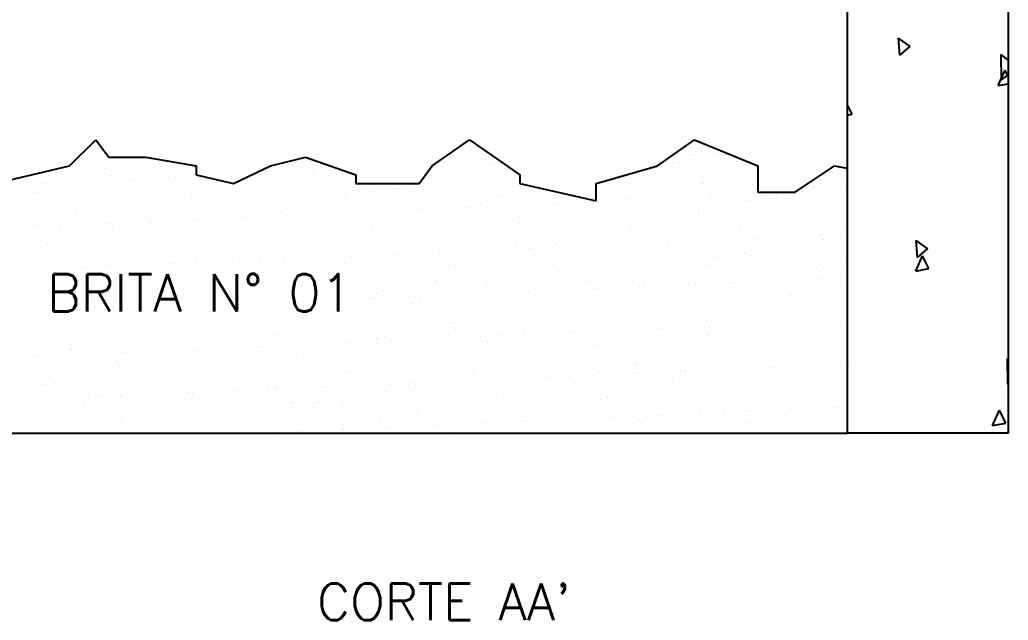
# Model space of a CAD drawing. Header units: millimetres. Extents: x 412 to 646, y 331 to 411.
# Drawn here: x 570.863 to 572.397, y 386.252 to 387.184 of the extents above; entities that cross this region are included whole.
import ezdxf
from ezdxf.enums import TextEntityAlignment as Align

# ---------------------------------------------------------------- set-up
doc = ezdxf.new("R2010")
doc.units = ezdxf.units.MM
doc.layers.add('DETALHES', color=6, linetype='Continuous')
doc.layers.add('nivel', color=4, linetype='Continuous')
doc.styles.add('ROMANS', font='romans.shx', dxfattribs={"height": 0.2})

# ---------------------------------------------------------------- blocks, each defined once
blk = doc.blocks.new('*X19')
at = {"color": 0}
for p, q in [((111.734, 20.343), (111.734, 20.343)), ((111.748, 20.308), (111.748, 20.308)), ((111.802, 20.254), (111.802, 20.254)), ((115.15, 20.401), (115.15, 20.401)), ((106.079, 20.176), (106.079, 20.176)), ((106.177, 20.152), (106.177, 20.152)), ((108.893, 20.105), (108.893, 20.105)), ((111.309, 20.21), (111.309, 20.21)), ((111.327, 20.251), (111.327, 20.251)), ((111.722, 20.15), (111.722, 20.15)), ((114.75, 20.114), (114.75, 20.114)), ((114.864, 20.109), (114.864, 20.109)), ((114.945, 20.134), (114.945, 20.134)), ((115.025, 20.238), (115.025, 20.238)), ((115.028, 20.227), (115.028, 20.227)), ((115.189, 20.211), (115.189, 20.211)), ((115.269, 20.182), (115.269, 20.182)), ((115.365, 20.242), (115.365, 20.242)), ((115.427, 20.245), (115.427, 20.245)), ((115.749, 20.128), (115.749, 20.128)), ((105.369, 20.013), (105.369, 20.013)), ((105.77, 20.06), (105.77, 20.06)), ((105.954, 20.013), (105.954, 20.013)), ((106.611, 20.028), (106.611, 20.028)), ((106.733, 20.055), (106.733, 20.055)), ((108.453, 20.007), (108.453, 20.007)), ((108.778, 19.955), (108.778, 19.955)), ((109.116, 19.969), (109.116, 19.969)), ((109.178, 19.997), (109.178, 19.997)), ((109.178, 19.972), (109.178, 19.972)), ((109.473, 19.985), (109.473, 19.985)), ((111.199, 20.06), (111.199, 20.06)), ((111.261, 20.063), (111.261, 20.063)), ((111.556, 20.076), (111.556, 20.076)), ((111.893, 20.091), (111.893, 20.091)), ((111.955, 20.093), (111.955, 20.093)), ((112.086, 20.013), (112.086, 20.013)), ((114.457, 20.017), (114.457, 20.017)), ((114.627, 20.087), (114.627, 20.087)), ((115.624, 19.965), (115.624, 19.965)), ((117.236, 19.957), (117.236, 19.957)), ((104.964, 19.94), (104.964, 19.94)), ((105.067, 19.911), (105.067, 19.911)), ((105.307, 19.803), (105.307, 19.803)), ((105.598, 19.804), (105.598, 19.804)), ((105.644, 19.818), (105.644, 19.818)), ((105.706, 19.82), (105.706, 19.82)), ((105.874, 19.909), (105.874, 19.909)), ((106.001, 19.833), (106.001, 19.833)), ((106.037, 19.901), (106.037, 19.901)), ((106.338, 19.848), (106.338, 19.848)), ((106.401, 19.851), (106.401, 19.851)), ((106.529, 19.823), (106.529, 19.823)), ((106.678, 19.903), (106.678, 19.903)), ((106.695, 19.864), (106.695, 19.864)), ((106.934, 19.896), (106.934, 19.896)), ((107.033, 19.878), (107.033, 19.878)), ((107.095, 19.881), (107.095, 19.881)), ((107.335, 19.943), (107.335, 19.943)), ((107.39, 19.894), (107.39, 19.894)), ((108.29, 19.895), (108.29, 19.895)), ((108.421, 19.939), (108.421, 19.939)), ((108.484, 19.942), (108.484, 19.942)), ((108.9, 19.826), (108.9, 19.826)), ((109.098, 19.893), (109.098, 19.893)), ((109.307, 19.918), (109.307, 19.918)), ((109.478, 19.805), (109.478, 19.805)), ((110.873, 19.801), (110.873, 19.801)), ((111.277, 19.874), (111.277, 19.874)), ((111.513, 19.879), (111.513, 19.879)), ((111.679, 19.921), (111.679, 19.921)), ((111.772, 19.884), (111.772, 19.884)), ((111.894, 19.911), (111.894, 19.911)), ((112.321, 19.877), (112.321, 19.877)), ((113.933, 19.869), (113.933, 19.869)), ((114.737, 19.862), (114.737, 19.862)), ((115.335, 19.814), (115.335, 19.814)), ((115.544, 19.861), (115.544, 19.861)), ((115.621, 19.853), (115.621, 19.853)), ((115.774, 19.911), (115.774, 19.911)), ((116.022, 19.9), (116.022, 19.9)), ((117.156, 19.853), (117.156, 19.853)), ((104.862, 19.644), (104.862, 19.644)), ((104.903, 19.65), (104.903, 19.65)), ((104.942, 19.748), (104.942, 19.748)), ((104.95, 19.787), (104.95, 19.787)), ((105.012, 19.79), (105.012, 19.79)), ((105.476, 19.777), (105.476, 19.777)), ((105.72, 19.683), (105.72, 19.683)), ((106.122, 19.731), (106.122, 19.731)), ((106.554, 19.74), (106.554, 19.74)), ((107.196, 19.728), (107.196, 19.728)), ((107.319, 19.756), (107.319, 19.756)), ((108.094, 19.705), (108.094, 19.705)), ((108.165, 19.732), (108.165, 19.732)), ((108.499, 19.779), (108.499, 19.779)), ((108.917, 19.68), (108.917, 19.68)), ((109.039, 19.707), (109.039, 19.707)), ((109.777, 19.724), (109.777, 19.724)), ((110.064, 19.662), (110.064, 19.662)), ((110.465, 19.709), (110.465, 19.709)), ((110.759, 19.659), (110.759, 19.659)), ((111.199, 19.756), (111.199, 19.756)), ((111.389, 19.716), (111.389, 19.716)), ((112.438, 19.684), (112.438, 19.684)), ((114.408, 19.64), (114.408, 19.64)), ((114.612, 19.7), (114.612, 19.7)), ((114.639, 19.66), (114.639, 19.66)), ((114.809, 19.687), (114.809, 19.687)), ((115.213, 19.787), (115.213, 19.787)), ((115.216, 19.779), (115.216, 19.779)), ((116.781, 19.662), (116.781, 19.662)), ((116.933, 19.739), (116.933, 19.739)), ((117.055, 19.766), (117.055, 19.766)), ((117.071, 19.647), (117.071, 19.647)), ((117.134, 19.649), (117.134, 19.649)), ((117.186, 19.735), (117.186, 19.735)), ((117.429, 19.662), (117.429, 19.662)), ((104.908, 19.518), (104.908, 19.518)), ((105.316, 19.61), (105.316, 19.61)), ((105.666, 19.637), (105.666, 19.637)), ((106.184, 19.504), (106.184, 19.504)), ((106.474, 19.636), (106.474, 19.636)), ((106.623, 19.601), (106.623, 19.601)), ((106.881, 19.493), (106.881, 19.493)), ((107.278, 19.629), (107.278, 19.629)), ((107.286, 19.566), (107.286, 19.566)), ((107.687, 19.614), (107.687, 19.614)), ((108.085, 19.628), (108.085, 19.628)), ((108.343, 19.553), (108.343, 19.553)), ((108.889, 19.621), (108.889, 19.621)), ((109.252, 19.497), (109.252, 19.497)), ((109.659, 19.588), (109.659, 19.588)), ((109.697, 19.62), (109.697, 19.62)), ((110.064, 19.505), (110.064, 19.505)), ((110.501, 19.613), (110.501, 19.613)), ((110.637, 19.632), (110.637, 19.632)), ((111.309, 19.612), (111.309, 19.612)), ((111.629, 19.545), (111.629, 19.545)), ((112.03, 19.592), (112.03, 19.592)), ((112.113, 19.605), (112.113, 19.605)), ((112.358, 19.584), (112.358, 19.584)), ((112.48, 19.611), (112.48, 19.611)), ((112.92, 19.604), (112.92, 19.604)), ((113.6, 19.495), (113.6, 19.495)), ((113.662, 19.498), (113.662, 19.498)), ((113.724, 19.597), (113.724, 19.597)), ((113.957, 19.511), (113.957, 19.511)), ((114.003, 19.567), (114.003, 19.567)), ((114.078, 19.535), (114.078, 19.535)), ((114.2, 19.562), (114.2, 19.562)), ((114.294, 19.525), (114.294, 19.525)), ((114.357, 19.528), (114.357, 19.528)), ((114.532, 19.596), (114.532, 19.596)), ((114.651, 19.541), (114.651, 19.541)), ((114.988, 19.556), (114.988, 19.556)), ((115.051, 19.558), (115.051, 19.558)), ((115.336, 19.589), (115.336, 19.589)), ((115.346, 19.571), (115.346, 19.571)), ((115.683, 19.586), (115.683, 19.586)), ((115.745, 19.589), (115.745, 19.589)), ((115.798, 19.487), (115.798, 19.487)), ((115.92, 19.514), (115.92, 19.514)), ((115.973, 19.523), (115.973, 19.523)), ((116.04, 19.602), (116.04, 19.602)), ((116.144, 19.588), (116.144, 19.588)), ((116.36, 19.612), (116.36, 19.612)), ((116.374, 19.57), (116.374, 19.57)), ((116.377, 19.616), (116.377, 19.616)), ((116.44, 19.619), (116.44, 19.619)), ((116.734, 19.632), (116.734, 19.632)), ((116.948, 19.581), (116.948, 19.581)), ((104.654, 19.372), (104.654, 19.372)), ((105.461, 19.371), (105.461, 19.371)), ((105.488, 19.35), (105.488, 19.35)), ((105.541, 19.475), (105.541, 19.475)), ((106.062, 19.477), (106.062, 19.477)), ((106.072, 19.354), (106.072, 19.354)), ((106.265, 19.364), (106.265, 19.364)), ((106.474, 19.401), (106.474, 19.401)), ((107.073, 19.363), (107.073, 19.363)), ((107.153, 19.467), (107.153, 19.467)), ((107.782, 19.429), (107.782, 19.429)), ((107.877, 19.356), (107.877, 19.356)), ((107.904, 19.456), (107.904, 19.456)), ((108.446, 19.376), (108.446, 19.376)), ((108.685, 19.355), (108.685, 19.355)), ((108.765, 19.459), (108.765, 19.459)), ((108.851, 19.449), (108.851, 19.449)), ((109.489, 19.348), (109.489, 19.348)), ((109.502, 19.38), (109.502, 19.38)), ((109.624, 19.407), (109.624, 19.407)), ((110.128, 19.343), (110.128, 19.343)), ((110.19, 19.346), (110.19, 19.346)), ((110.296, 19.347), (110.296, 19.347)), ((110.376, 19.451), (110.376, 19.451)), ((110.416, 19.332), (110.416, 19.332)), ((110.485, 19.359), (110.485, 19.359)), ((110.817, 19.38), (110.817, 19.38)), ((110.822, 19.374), (110.822, 19.374)), ((110.885, 19.376), (110.885, 19.376)), ((111.1, 19.34), (111.1, 19.34)), ((111.18, 19.389), (111.18, 19.389)), ((111.223, 19.332), (111.223, 19.332)), ((111.224, 19.471), (111.224, 19.471)), ((111.345, 19.359), (111.345, 19.359)), ((111.517, 19.404), (111.517, 19.404)), ((111.579, 19.407), (111.579, 19.407)), ((111.784, 19.456), (111.784, 19.456)), ((111.874, 19.42), (111.874, 19.42)), ((111.908, 19.339), (111.908, 19.339)), ((111.988, 19.443), (111.988, 19.443)), ((112.211, 19.434), (112.211, 19.434)), ((112.274, 19.437), (112.274, 19.437)), ((112.568, 19.45), (112.568, 19.45)), ((112.712, 19.332), (112.712, 19.332)), ((112.789, 19.354), (112.789, 19.354)), ((112.905, 19.465), (112.905, 19.465)), ((112.968, 19.467), (112.968, 19.467)), ((113.194, 19.428), (113.194, 19.428)), ((113.263, 19.48), (113.263, 19.48)), ((113.504, 19.408), (113.504, 19.408)), ((113.596, 19.475), (113.596, 19.475)), ((113.599, 19.435), (113.599, 19.435)), ((115.161, 19.358), (115.161, 19.358)), ((115.211, 19.427), (115.211, 19.427)), ((115.225, 19.36), (115.225, 19.36)), ((115.568, 19.45), (115.568, 19.45)), ((116.823, 19.419), (116.823, 19.419)), ((117.133, 19.333), (117.133, 19.333)), ((104.927, 19.225), (104.927, 19.225)), ((105.049, 19.252), (105.049, 19.252)), ((105.26, 19.189), (105.26, 19.189)), ((105.667, 19.281), (105.667, 19.281)), ((106.14, 19.201), (106.14, 19.201)), ((106.656, 19.192), (106.656, 19.192)), ((106.719, 19.195), (106.719, 19.195)), ((106.769, 19.204), (106.769, 19.204)), ((107.014, 19.207), (107.014, 19.207)), ((107.208, 19.301), (107.208, 19.301)), ((107.351, 19.222), (107.351, 19.222)), ((107.413, 19.225), (107.413, 19.225)), ((107.637, 19.237), (107.637, 19.237)), ((107.708, 19.238), (107.708, 19.238)), ((107.752, 19.193), (107.752, 19.193)), ((108.039, 19.284), (108.039, 19.284)), ((108.045, 19.252), (108.045, 19.252)), ((108.107, 19.255), (108.107, 19.255)), ((108.402, 19.268), (108.402, 19.268)), ((108.739, 19.283), (108.739, 19.283)), ((108.802, 19.285), (108.802, 19.285)), ((108.929, 19.253), (108.929, 19.253)), ((109.097, 19.298), (109.097, 19.298)), ((109.364, 19.185), (109.364, 19.185)), ((109.434, 19.313), (109.434, 19.313)), ((109.496, 19.316), (109.496, 19.316)), ((109.791, 19.329), (109.791, 19.329)), ((110.011, 19.259), (110.011, 19.259)), ((110.649, 19.205), (110.649, 19.205)), ((111.981, 19.215), (111.981, 19.215)), ((112.382, 19.262), (112.382, 19.262)), ((112.943, 19.284), (112.943, 19.284)), ((113.065, 19.311), (113.065, 19.311)), ((113.52, 19.33), (113.52, 19.33)), ((114.324, 19.324), (114.324, 19.324)), ((114.355, 19.237), (114.355, 19.237)), ((114.663, 19.235), (114.663, 19.235)), ((114.759, 19.311), (114.759, 19.311)), ((114.785, 19.262), (114.785, 19.262)), ((115.131, 19.322), (115.131, 19.322)), ((115.935, 19.316), (115.935, 19.316)), ((116.324, 19.194), (116.324, 19.194)), ((116.384, 19.187), (116.384, 19.187)), ((116.506, 19.214), (116.506, 19.214)), ((116.726, 19.241), (116.726, 19.241)), ((116.743, 19.314), (116.743, 19.314)), ((116.945, 19.312), (116.945, 19.312)), ((104.636, 19.104), (104.636, 19.104)), ((104.859, 19.141), (104.859, 19.141)), ((104.931, 19.116), (104.931, 19.116)), ((105.253, 19.099), (105.253, 19.099)), ((105.268, 19.131), (105.268, 19.131)), ((105.33, 19.134), (105.33, 19.134)), ((105.625, 19.147), (105.625, 19.147)), ((105.962, 19.161), (105.962, 19.161)), ((106.024, 19.164), (106.024, 19.164)), ((106.061, 19.097), (106.061, 19.097)), ((106.073, 19.05), (106.073, 19.05)), ((106.319, 19.177), (106.319, 19.177)), ((106.424, 19.024), (106.424, 19.024)), ((106.647, 19.177), (106.647, 19.177)), ((106.825, 19.072), (106.825, 19.072)), ((106.864, 19.091), (106.864, 19.091)), ((107.232, 19.164), (107.232, 19.164)), ((107.672, 19.089), (107.672, 19.089)), ((108.367, 19.129), (108.367, 19.129)), ((108.476, 19.083), (108.476, 19.083)), ((108.489, 19.156), (108.489, 19.156)), ((108.798, 19.047), (108.798, 19.047)), ((109.202, 19.12), (109.202, 19.12)), ((109.284, 19.081), (109.284, 19.081)), ((109.604, 19.167), (109.604, 19.167)), ((110.088, 19.08), (110.088, 19.08)), ((110.088, 19.075), (110.088, 19.075)), ((110.21, 19.107), (110.21, 19.107)), ((110.896, 19.073), (110.896, 19.073)), ((110.975, 19.177), (110.975, 19.177)), ((111.169, 19.05), (111.169, 19.05)), ((111.576, 19.142), (111.576, 19.142)), ((111.699, 19.067), (111.699, 19.067)), ((111.808, 19.032), (111.808, 19.032)), ((111.93, 19.059), (111.93, 19.059)), ((112.369, 19.157), (112.369, 19.157)), ((112.507, 19.065), (112.507, 19.065)), ((112.587, 19.169), (112.587, 19.169)), ((113.141, 19.025), (113.141, 19.025)), ((113.311, 19.059), (113.311, 19.059)), ((113.546, 19.098), (113.546, 19.098)), ((113.947, 19.145), (113.947, 19.145)), ((114.09, 19.108), (114.09, 19.108)), ((114.119, 19.057), (114.119, 19.057)), ((114.199, 19.161), (114.199, 19.161)), ((114.923, 19.051), (114.923, 19.051)), ((115.512, 19.028), (115.512, 19.028)), ((115.73, 19.049), (115.73, 19.049)), ((115.81, 19.153), (115.81, 19.153)), ((115.81, 19.06), (115.81, 19.06)), ((115.92, 19.12), (115.92, 19.12)), ((116.534, 19.043), (116.534, 19.043)), ((117.342, 19.041), (117.342, 19.041)), ((117.422, 19.145), (117.422, 19.145)), ((105.128, 18.936), (105.128, 18.936)), ((105.512, 18.925), (105.512, 18.925)), ((105.634, 18.952), (105.634, 18.952)), ((106.019, 18.951), (106.019, 18.951)), ((106.74, 18.928), (106.74, 18.928)), ((107.232, 18.877), (107.232, 18.877)), ((107.354, 18.904), (107.354, 18.904)), ((107.794, 19.002), (107.794, 19.002)), ((107.989, 18.907), (107.989, 18.907)), ((108.351, 18.92), (108.351, 18.92)), ((108.39, 18.955), (108.39, 18.955)), ((109.514, 18.953), (109.514, 18.953)), ((109.963, 18.912), (109.963, 18.912)), ((110.363, 18.929), (110.363, 18.929)), ((110.767, 19.003), (110.767, 19.003)), ((111.235, 18.905), (111.235, 18.905)), ((111.575, 18.904), (111.575, 18.904)), ((112.333, 18.886), (112.333, 18.886)), ((112.734, 18.933), (112.734, 18.933)), ((113.186, 18.896), (113.186, 18.896)), ((113.528, 18.984), (113.528, 18.984)), ((113.651, 19.011), (113.651, 19.011)), ((114.675, 18.872), (114.675, 18.872)), ((114.706, 18.908), (114.706, 18.908)), ((114.798, 18.888), (114.798, 18.888)), ((114.969, 18.885), (114.969, 18.885)), ((115.111, 18.981), (115.111, 18.981)), ((115.249, 18.936), (115.249, 18.936)), ((115.307, 18.899), (115.307, 18.899)), ((115.369, 18.902), (115.369, 18.902)), ((115.371, 18.963), (115.371, 18.963)), ((115.664, 18.915), (115.664, 18.915)), ((116.001, 18.93), (116.001, 18.93)), ((116.063, 18.932), (116.063, 18.932)), ((116.358, 18.945), (116.358, 18.945)), ((116.41, 18.88), (116.41, 18.88)), ((116.695, 18.96), (116.695, 18.96)), ((116.758, 18.963), (116.758, 18.963)), ((116.969, 18.887), (116.969, 18.887)), ((117.052, 18.976), (117.052, 18.976)), ((117.078, 18.911), (117.078, 18.911)), ((117.091, 18.914), (117.091, 18.914)), ((117.39, 18.99), (117.39, 18.99)), ((117.452, 18.993), (117.452, 18.993)), ((104.806, 18.739), (104.806, 18.739)), ((104.938, 18.798), (104.938, 18.798)), ((105.048, 18.832), (105.048, 18.832)), ((105.211, 18.812), (105.211, 18.812)), ((105.612, 18.859), (105.612, 18.859)), ((105.852, 18.826), (105.852, 18.826)), ((106.659, 18.75), (106.659, 18.75)), ((106.66, 18.824), (106.66, 18.824)), ((107.177, 18.742), (107.177, 18.742)), ((107.464, 18.818), (107.464, 18.818)), ((107.584, 18.834), (107.584, 18.834)), ((108.271, 18.816), (108.271, 18.816)), ((108.953, 18.829), (108.953, 18.829)), ((109.075, 18.856), (109.075, 18.856)), ((109.075, 18.81), (109.075, 18.81)), ((109.554, 18.79), (109.554, 18.79)), ((109.883, 18.808), (109.883, 18.808)), ((109.955, 18.838), (109.955, 18.838)), ((110.673, 18.781), (110.673, 18.781)), ((110.687, 18.802), (110.687, 18.802)), ((110.795, 18.808), (110.795, 18.808)), ((111.14, 18.717), (111.14, 18.717)), ((111.203, 18.72), (111.203, 18.72)), ((111.495, 18.8), (111.495, 18.8)), ((111.498, 18.733), (111.498, 18.733)), ((111.521, 18.721), (111.521, 18.721)), ((111.835, 18.748), (111.835, 18.748)), ((111.897, 18.75), (111.897, 18.75)), ((111.928, 18.812), (111.928, 18.812)), ((112.192, 18.763), (112.192, 18.763)), ((112.299, 18.794), (112.299, 18.794)), ((112.394, 18.732), (112.394, 18.732)), ((112.516, 18.759), (112.516, 18.759)), ((112.529, 18.778), (112.529, 18.778)), ((112.592, 18.781), (112.592, 18.781)), ((112.886, 18.794), (112.886, 18.794)), ((112.955, 18.857), (112.955, 18.857)), ((113.106, 18.792), (113.106, 18.792)), ((113.223, 18.808), (113.223, 18.808)), ((113.286, 18.811), (113.286, 18.811)), ((113.581, 18.824), (113.581, 18.824)), ((113.898, 18.769), (113.898, 18.769)), ((113.91, 18.785), (113.91, 18.785)), ((113.918, 18.839), (113.918, 18.839)), ((113.98, 18.841), (113.98, 18.841)), ((114.275, 18.854), (114.275, 18.854)), ((114.299, 18.816), (114.299, 18.816)), ((114.612, 18.869), (114.612, 18.869)), ((114.675, 18.808), (114.675, 18.808)), ((114.718, 18.784), (114.718, 18.784)), ((115.522, 18.777), (115.522, 18.777)), ((116.271, 18.791), (116.271, 18.791)), ((116.33, 18.776), (116.33, 18.776)), ((116.396, 18.76), (116.396, 18.76)), ((116.676, 18.864), (116.676, 18.864)), ((117.134, 18.769), (117.134, 18.769)), ((105.727, 18.663), (105.727, 18.663)), ((106.097, 18.625), (106.097, 18.625)), ((106.219, 18.653), (106.219, 18.653)), ((106.371, 18.622), (106.371, 18.622)), ((106.776, 18.695), (106.776, 18.695)), ((107.339, 18.655), (107.339, 18.655)), ((107.669, 18.566), (107.669, 18.566)), ((107.731, 18.569), (107.731, 18.569)), ((107.818, 18.577), (107.818, 18.577)), ((107.94, 18.604), (107.94, 18.604)), ((108.026, 18.581), (108.026, 18.581)), ((108.341, 18.578), (108.341, 18.578)), ((108.363, 18.596), (108.363, 18.596)), ((108.379, 18.702), (108.379, 18.702)), ((108.426, 18.599), (108.426, 18.599)), ((108.72, 18.612), (108.72, 18.612)), ((108.742, 18.625), (108.742, 18.625)), ((108.951, 18.647), (108.951, 18.647)), ((109.057, 18.627), (109.057, 18.627)), ((109.12, 18.629), (109.12, 18.629)), ((109.149, 18.717), (109.149, 18.717)), ((109.415, 18.642), (109.415, 18.642)), ((109.752, 18.657), (109.752, 18.657)), ((109.814, 18.66), (109.814, 18.66)), ((110.1, 18.653), (110.1, 18.653)), ((110.109, 18.672), (110.109, 18.672)), ((110.446, 18.687), (110.446, 18.687)), ((110.509, 18.69), (110.509, 18.69)), ((110.562, 18.639), (110.562, 18.639)), ((110.714, 18.6), (110.714, 18.6)), ((110.803, 18.703), (110.803, 18.703)), ((111.119, 18.673), (111.119, 18.673)), ((111.82, 18.605), (111.82, 18.605)), ((112.174, 18.631), (112.174, 18.631)), ((113.086, 18.604), (113.086, 18.604)), ((113.493, 18.695), (113.493, 18.695)), ((113.786, 18.623), (113.786, 18.623)), ((114.114, 18.684), (114.114, 18.684)), ((114.236, 18.711), (114.236, 18.711)), ((115.058, 18.578), (115.058, 18.578)), ((115.397, 18.615), (115.397, 18.615)), ((115.463, 18.652), (115.463, 18.652)), ((115.834, 18.636), (115.834, 18.636)), ((115.864, 18.699), (115.864, 18.699)), ((115.956, 18.663), (115.956, 18.663)), ((117.009, 18.607), (117.009, 18.607)), ((117.429, 18.582), (117.429, 18.582)), ((104.84, 18.56), (104.84, 18.56)), ((104.891, 18.445), (104.891, 18.445)), ((104.954, 18.447), (104.954, 18.447)), ((105.524, 18.498), (105.524, 18.498)), ((105.562, 18.482), (105.562, 18.482)), ((105.586, 18.475), (105.586, 18.475)), ((105.647, 18.559), (105.647, 18.559)), ((105.648, 18.478), (105.648, 18.478)), ((105.943, 18.491), (105.943, 18.491)), ((105.964, 18.53), (105.964, 18.53)), ((106.28, 18.505), (106.28, 18.505)), ((106.343, 18.508), (106.343, 18.508)), ((106.451, 18.552), (106.451, 18.552)), ((106.637, 18.521), (106.637, 18.521)), ((106.974, 18.536), (106.974, 18.536)), ((107.037, 18.538), (107.037, 18.538)), ((107.259, 18.551), (107.259, 18.551)), ((107.332, 18.551), (107.332, 18.551)), ((107.936, 18.505), (107.936, 18.505)), ((108.063, 18.544), (108.063, 18.544)), ((108.871, 18.543), (108.871, 18.543)), ((109.538, 18.529), (109.538, 18.529)), ((109.66, 18.556), (109.66, 18.556)), ((109.675, 18.536), (109.675, 18.536)), ((109.906, 18.461), (109.906, 18.461)), ((110.307, 18.508), (110.307, 18.508)), ((110.482, 18.535), (110.482, 18.535)), ((111.259, 18.481), (111.259, 18.481)), ((111.286, 18.528), (111.286, 18.528)), ((111.381, 18.508), (111.381, 18.508)), ((112.094, 18.527), (112.094, 18.527)), ((112.28, 18.483), (112.28, 18.483)), ((112.684, 18.556), (112.684, 18.556)), ((112.898, 18.52), (112.898, 18.52)), ((112.979, 18.432), (112.979, 18.432)), ((113.101, 18.459), (113.101, 18.459)), ((113.54, 18.557), (113.54, 18.557)), ((113.706, 18.519), (113.706, 18.519)), ((114.249, 18.439), (114.249, 18.439)), ((114.51, 18.512), (114.51, 18.512)), ((114.651, 18.486), (114.651, 18.486)), ((114.821, 18.411), (114.821, 18.411)), ((115.261, 18.508), (115.261, 18.508)), ((115.317, 18.511), (115.317, 18.511)), ((116.121, 18.504), (116.121, 18.504)), ((116.623, 18.461), (116.623, 18.461)), ((116.929, 18.503), (116.929, 18.503)), ((116.981, 18.46), (116.981, 18.46)), ((117.028, 18.535), (117.028, 18.535)), ((104.635, 18.294), (104.635, 18.294)), ((104.715, 18.398), (104.715, 18.398)), ((104.75, 18.317), (104.75, 18.317)), ((104.963, 18.374), (104.963, 18.374)), ((105.085, 18.401), (105.085, 18.401)), ((105.158, 18.409), (105.158, 18.409)), ((110.274, 18.263), (110.274, 18.263)), ((110.685, 18.353), (110.685, 18.353)), ((111.066, 18.271), (111.066, 18.271)), ((111.082, 18.262), (111.082, 18.262)), ((111.161, 18.366), (111.161, 18.366)), ((111.471, 18.344), (111.471, 18.344)), ((111.872, 18.391), (111.872, 18.391)), ((112.405, 18.305), (112.405, 18.305)), ((112.773, 18.358), (112.773, 18.358)), ((113.437, 18.274), (113.437, 18.274)), ((113.845, 18.366), (113.845, 18.366)), ((114.385, 18.35), (114.385, 18.35)), ((114.699, 18.384), (114.699, 18.384)), ((115.815, 18.322), (115.815, 18.322)), ((115.982, 18.259), (115.982, 18.259)), ((115.996, 18.342), (115.996, 18.342)), ((116.216, 18.369), (116.216, 18.369)), ((116.319, 18.273), (116.319, 18.273)), ((116.381, 18.276), (116.381, 18.276)), ((116.42, 18.336), (116.42, 18.336)), ((116.542, 18.363), (116.542, 18.363)), ((116.676, 18.289), (116.676, 18.289)), ((117.013, 18.304), (117.013, 18.304)), ((117.076, 18.306), (117.076, 18.306)), ((117.37, 18.319), (117.37, 18.319)), ((110.124, 18.229), (110.124, 18.229)), ((110.246, 18.256), (110.246, 18.256)), ((110.258, 18.131), (110.258, 18.131)), ((110.659, 18.179), (110.659, 18.179)), ((111.844, 18.181), (111.844, 18.181)), ((111.885, 18.255), (111.885, 18.255)), ((111.966, 18.208), (111.966, 18.208)), ((112.51, 18.107), (112.51, 18.107)), ((112.631, 18.153), (112.631, 18.153)), ((112.693, 18.254), (112.693, 18.254)), ((112.847, 18.122), (112.847, 18.122)), ((112.91, 18.125), (112.91, 18.125)), ((113.036, 18.227), (113.036, 18.227)), ((113.204, 18.137), (113.204, 18.137)), ((113.497, 18.247), (113.497, 18.247)), ((113.542, 18.152), (113.542, 18.152)), ((113.564, 18.132), (113.564, 18.132)), ((113.604, 18.155), (113.604, 18.155)), ((113.686, 18.159), (113.686, 18.159)), ((113.899, 18.168), (113.899, 18.168)), ((114.126, 18.257), (114.126, 18.257)), ((114.236, 18.182), (114.236, 18.182)), ((114.298, 18.185), (114.298, 18.185)), ((114.305, 18.245), (114.305, 18.245)), ((114.593, 18.198), (114.593, 18.198)), ((114.601, 18.11), (114.601, 18.11)), ((114.93, 18.213), (114.93, 18.213)), ((114.993, 18.216), (114.993, 18.216)), ((115.003, 18.157), (115.003, 18.157)), ((115.109, 18.239), (115.109, 18.239)), ((115.287, 18.228), (115.287, 18.228)), ((115.407, 18.111), (115.407, 18.111)), ((115.41, 18.249), (115.41, 18.249)), ((115.625, 18.243), (115.625, 18.243)), ((115.687, 18.246), (115.687, 18.246)), ((115.846, 18.209), (115.846, 18.209)), ((115.917, 18.237), (115.917, 18.237)), ((116.72, 18.231), (116.72, 18.231)), ((116.975, 18.132), (116.975, 18.132)), ((117.38, 18.205), (117.38, 18.205)), ((105.102, 17.988), (105.102, 17.988)), ((109.733, 17.986), (109.733, 17.986)), ((109.853, 18.058), (109.853, 18.058)), ((110.069, 17.996), (110.069, 17.996)), ((110.07, 18.001), (110.07, 18.001)), ((110.132, 18.003), (110.132, 18.003)), ((110.149, 18.1), (110.149, 18.1)), ((110.427, 18.016), (110.427, 18.016)), ((110.764, 18.031), (110.764, 18.031)), ((110.827, 18.034), (110.827, 18.034)), ((110.831, 17.956), (110.831, 17.956)), ((110.873, 17.99), (110.873, 17.99)), ((111.121, 18.046), (111.121, 18.046)), ((111.27, 18.054), (111.27, 18.054)), ((111.459, 18.061), (111.459, 18.061)), ((111.521, 18.064), (111.521, 18.064)), ((111.681, 17.988), (111.681, 17.988)), ((111.761, 18.092), (111.761, 18.092)), ((111.816, 18.077), (111.816, 18.077)), ((111.823, 18.014), (111.823, 18.014)), ((112.153, 18.092), (112.153, 18.092)), ((112.215, 18.094), (112.215, 18.094)), ((112.224, 18.062), (112.224, 18.062)), ((112.485, 17.982), (112.485, 17.982)), ((112.991, 18.005), (112.991, 18.005)), ((113.292, 17.98), (113.292, 17.98)), ((113.372, 18.084), (113.372, 18.084)), ((114.096, 17.974), (114.096, 17.974)), ((114.196, 18.036), (114.196, 18.036)), ((114.711, 17.957), (114.711, 17.957)), ((114.904, 17.972), (114.904, 17.972)), ((114.984, 18.076), (114.984, 18.076)), ((115.285, 18.084), (115.285, 18.084)), ((115.708, 17.966), (115.708, 17.966)), ((116.166, 17.993), (116.166, 17.993)), ((116.516, 17.964), (116.516, 17.964)), ((116.568, 18.04), (116.568, 18.04)), ((116.596, 18.068), (116.596, 18.068)), ((117.005, 18.036), (117.005, 18.036)), ((117.127, 18.063), (117.127, 18.063)), ((117.32, 17.958), (117.32, 17.958)), ((104.701, 17.941), (104.701, 17.941)), ((104.974, 17.947), (104.974, 17.947)), ((110.136, 17.802), (110.136, 17.802)), ((110.609, 17.802), (110.609, 17.802)), ((110.709, 17.929), (110.709, 17.929)), ((110.748, 17.827), (110.748, 17.827)), ((111.011, 17.849), (111.011, 17.849)), ((111.418, 17.941), (111.418, 17.941)), ((112.36, 17.819), (112.36, 17.819)), ((112.429, 17.881), (112.429, 17.881)), ((112.552, 17.908), (112.552, 17.908)), ((112.983, 17.824), (112.983, 17.824)), ((113.388, 17.897), (113.388, 17.897)), ((113.789, 17.945), (113.789, 17.945)), ((113.972, 17.811), (113.972, 17.811)), ((114.15, 17.833), (114.15, 17.833)), ((114.272, 17.86), (114.272, 17.86)), ((115.354, 17.828), (115.354, 17.828)), ((115.583, 17.803), (115.583, 17.803)), ((115.762, 17.919), (115.762, 17.919)), ((115.992, 17.811), (115.992, 17.811)), ((116.432, 17.909), (116.432, 17.909)), ((117.327, 17.802), (117.327, 17.802)), ((104.872, 17.774), (104.872, 17.774)), ((105.026, 17.749), (105.026, 17.749)), ((105.21, 17.788), (105.21, 17.788)), ((105.56, 17.647), (105.56, 17.647)), ((109.696, 17.705), (109.696, 17.705)), ((109.861, 17.725), (109.861, 17.725)), ((110.205, 17.729), (110.205, 17.729)), ((110.668, 17.723), (110.668, 17.723)), ((111.417, 17.656), (111.417, 17.656)), ((111.472, 17.717), (111.472, 17.717)), ((111.856, 17.754), (111.856, 17.754)), ((112.175, 17.685), (112.175, 17.685)), ((112.28, 17.715), (112.28, 17.715)), ((112.576, 17.732), (112.576, 17.732)), ((113.084, 17.709), (113.084, 17.709)), ((113.576, 17.705), (113.576, 17.705)), ((113.892, 17.707), (113.892, 17.707)), ((114.548, 17.707), (114.548, 17.707)), ((114.696, 17.7), (114.696, 17.7)), ((114.953, 17.78), (114.953, 17.78)), ((115.297, 17.657), (115.297, 17.657)), ((115.503, 17.699), (115.503, 17.699)), ((115.87, 17.784), (115.87, 17.784)), ((116.307, 17.692), (116.307, 17.692)), ((116.518, 17.663), (116.518, 17.663)), ((116.919, 17.71), (116.919, 17.71)), ((117.115, 17.691), (117.115, 17.691)), ((117.195, 17.795), (117.195, 17.795)), ((117.331, 17.647), (117.331, 17.647)), ((117.394, 17.65), (117.394, 17.65)), ((104.648, 17.538), (104.648, 17.538)), ((104.901, 17.586), (104.901, 17.586)), ((104.998, 17.522), (104.998, 17.522)), ((105.052, 17.611), (105.052, 17.611)), ((105.12, 17.55), (105.12, 17.55)), ((106.512, 17.578), (106.512, 17.578)), ((106.618, 17.494), (106.618, 17.494)), ((106.841, 17.501), (106.841, 17.501)), ((107.019, 17.541), (107.019, 17.541)), ((107.28, 17.599), (107.28, 17.599)), ((107.426, 17.633), (107.426, 17.633)), ((108.124, 17.57), (108.124, 17.57)), ((108.991, 17.516), (108.991, 17.516)), ((109.001, 17.55), (109.001, 17.55)), ((109.396, 17.589), (109.396, 17.589)), ((109.736, 17.562), (109.736, 17.562)), ((109.797, 17.637), (109.797, 17.637)), ((110.721, 17.502), (110.721, 17.502)), ((111.295, 17.629), (111.295, 17.629)), ((111.347, 17.554), (111.347, 17.554)), ((111.362, 17.52), (111.362, 17.52)), ((111.77, 17.612), (111.77, 17.612)), ((112.959, 17.546), (112.959, 17.546)), ((113.015, 17.581), (113.015, 17.581)), ((113.137, 17.608), (113.137, 17.608)), ((113.335, 17.495), (113.335, 17.495)), ((113.74, 17.568), (113.74, 17.568)), ((113.86, 17.496), (113.86, 17.496)), ((113.922, 17.499), (113.922, 17.499)), ((114.141, 17.615), (114.141, 17.615)), ((114.217, 17.511), (114.217, 17.511)), ((114.554, 17.526), (114.554, 17.526)), ((114.571, 17.538), (114.571, 17.538)), ((114.616, 17.529), (114.616, 17.529)), ((114.735, 17.533), (114.735, 17.533)), ((114.857, 17.56), (114.857, 17.56)), ((114.911, 17.542), (114.911, 17.542)), ((115.248, 17.557), (115.248, 17.557)), ((115.311, 17.559), (115.311, 17.559)), ((115.605, 17.572), (115.605, 17.572)), ((115.706, 17.498), (115.706, 17.498)), ((115.943, 17.587), (115.943, 17.587)), ((116.005, 17.59), (116.005, 17.59)), ((116.113, 17.59), (116.113, 17.59)), ((116.182, 17.53), (116.182, 17.53)), ((116.3, 17.602), (116.3, 17.602)), ((116.578, 17.511), (116.578, 17.511)), ((116.637, 17.617), (116.637, 17.617)), ((116.699, 17.62), (116.699, 17.62)), ((116.994, 17.633), (116.994, 17.633)), ((117.017, 17.609), (117.017, 17.609)), ((104.821, 17.482), (104.821, 17.482)), ((105.625, 17.475), (105.625, 17.475)), ((106.145, 17.347), (106.145, 17.347)), ((106.213, 17.421), (106.213, 17.421)), ((106.433, 17.474), (106.433, 17.474)), ((106.719, 17.474), (106.719, 17.474)), ((107.237, 17.467), (107.237, 17.467)), ((108.044, 17.466), (108.044, 17.466)), ((108.183, 17.377), (108.183, 17.377)), ((108.439, 17.426), (108.439, 17.426)), ((108.561, 17.453), (108.561, 17.453)), ((108.584, 17.424), (108.584, 17.424)), ((108.848, 17.459), (108.848, 17.459)), ((109.656, 17.458), (109.656, 17.458)), ((110.16, 17.378), (110.16, 17.378)), ((110.282, 17.405), (110.282, 17.405)), ((110.388, 17.344), (110.388, 17.344)), ((110.45, 17.347), (110.45, 17.347)), ((110.46, 17.451), (110.46, 17.451)), ((110.556, 17.399), (110.556, 17.399)), ((110.745, 17.36), (110.745, 17.36)), ((110.961, 17.472), (110.961, 17.472)), ((111.082, 17.375), (111.082, 17.375)), ((111.145, 17.377), (111.145, 17.377)), ((111.268, 17.45), (111.268, 17.45)), ((111.439, 17.39), (111.439, 17.39)), ((111.777, 17.405), (111.777, 17.405)), ((111.839, 17.408), (111.839, 17.408)), ((112.002, 17.356), (112.002, 17.356)), ((112.072, 17.443), (112.072, 17.443)), ((112.134, 17.421), (112.134, 17.421)), ((112.441, 17.454), (112.441, 17.454)), ((112.471, 17.435), (112.471, 17.435)), ((112.526, 17.355), (112.526, 17.355)), ((112.533, 17.438), (112.533, 17.438)), ((112.828, 17.451), (112.828, 17.451)), ((112.879, 17.442), (112.879, 17.442)), ((112.928, 17.403), (112.928, 17.403)), ((113.165, 17.466), (113.165, 17.466)), ((113.228, 17.468), (113.228, 17.468)), ((113.522, 17.481), (113.522, 17.481)), ((113.683, 17.435), (113.683, 17.435)), ((114.162, 17.405), (114.162, 17.405)), ((114.491, 17.434), (114.491, 17.434)), ((114.9, 17.377), (114.9, 17.377)), ((115.295, 17.427), (115.295, 17.427)), ((115.305, 17.451), (115.305, 17.451)), ((115.882, 17.357), (115.882, 17.357)), ((116.103, 17.426), (116.103, 17.426)), ((116.456, 17.484), (116.456, 17.484)), ((116.906, 17.419), (116.906, 17.419)), ((117.271, 17.381), (117.271, 17.381)), ((104.999, 17.208), (104.999, 17.208)), ((105.404, 17.282), (105.404, 17.282)), ((105.42, 17.209), (105.42, 17.209)), ((105.5, 17.313), (105.5, 17.313)), ((105.584, 17.223), (105.584, 17.223)), ((105.706, 17.25), (105.706, 17.25)), ((105.806, 17.329), (105.806, 17.329)), ((106.224, 17.202), (106.224, 17.202)), ((106.916, 17.193), (106.916, 17.193)), ((106.979, 17.195), (106.979, 17.195)), ((107.032, 17.201), (107.032, 17.201)), ((107.112, 17.305), (107.112, 17.305)), ((107.273, 17.208), (107.273, 17.208)), ((107.371, 17.212), (107.371, 17.212)), ((107.426, 17.201), (107.426, 17.201)), ((107.611, 17.223), (107.611, 17.223)), ((107.673, 17.226), (107.673, 17.226)), ((107.778, 17.304), (107.778, 17.304)), ((107.836, 17.194), (107.836, 17.194)), ((107.866, 17.299), (107.866, 17.299)), ((107.968, 17.239), (107.968, 17.239)), ((108.305, 17.253), (108.305, 17.253)), ((108.367, 17.256), (108.367, 17.256)), ((108.643, 17.193), (108.643, 17.193)), ((108.662, 17.269), (108.662, 17.269)), ((108.723, 17.297), (108.723, 17.297)), ((108.999, 17.284), (108.999, 17.284)), ((109.062, 17.286), (109.062, 17.286)), ((109.343, 17.187), (109.343, 17.187)), ((109.356, 17.299), (109.356, 17.299)), ((109.447, 17.186), (109.447, 17.186)), ((109.586, 17.25), (109.586, 17.25)), ((109.694, 17.314), (109.694, 17.314)), ((109.748, 17.26), (109.748, 17.26)), ((109.756, 17.317), (109.756, 17.317)), ((110.051, 17.33), (110.051, 17.33)), ((110.149, 17.307), (110.149, 17.307)), ((110.255, 17.185), (110.255, 17.185)), ((110.335, 17.289), (110.335, 17.289)), ((111.306, 17.202), (111.306, 17.202)), ((111.714, 17.19), (111.714, 17.19)), ((111.88, 17.329), (111.88, 17.329)), ((111.947, 17.281), (111.947, 17.281)), ((112.121, 17.282), (112.121, 17.282)), ((113.558, 17.273), (113.558, 17.273)), ((113.6, 17.281), (113.6, 17.281)), ((113.722, 17.308), (113.722, 17.308)), ((114.091, 17.238), (114.091, 17.238)), ((114.493, 17.286), (114.493, 17.286)), ((115.17, 17.265), (115.17, 17.265)), ((115.321, 17.233), (115.321, 17.233)), ((115.443, 17.26), (115.443, 17.26)), ((116.465, 17.26), (116.465, 17.26)), ((116.782, 17.257), (116.782, 17.257)), ((116.87, 17.334), (116.87, 17.334)), ((117.041, 17.184), (117.041, 17.184)), ((117.163, 17.212), (117.163, 17.212)), ((104.833, 17.102), (104.833, 17.102)), ((104.896, 17.105), (104.896, 17.105)), ((105.01, 17.095), (105.01, 17.095)), ((105.19, 17.117), (105.19, 17.117)), ((105.528, 17.132), (105.528, 17.132)), ((105.59, 17.135), (105.59, 17.135)), ((105.885, 17.148), (105.885, 17.148)), ((106.099, 17.039), (106.099, 17.039)), ((106.222, 17.162), (106.222, 17.162)), ((106.284, 17.165), (106.284, 17.165)), ((106.565, 17.091), (106.565, 17.091)), ((106.579, 17.178), (106.579, 17.178)), ((106.731, 17.047), (106.731, 17.047)), ((106.969, 17.165), (106.969, 17.165)), ((107.304, 17.174), (107.304, 17.174)), ((107.711, 17.031), (107.711, 17.031)), ((108.534, 17.048), (108.534, 17.048)), ((108.936, 17.095), (108.936, 17.095)), ((109.025, 17.126), (109.025, 17.126)), ((109.147, 17.153), (109.147, 17.153)), ((110.745, 17.078), (110.745, 17.078)), ((110.867, 17.105), (110.867, 17.105)), ((110.908, 17.07), (110.908, 17.07)), ((111.059, 17.178), (111.059, 17.178)), ((111.313, 17.143), (111.313, 17.143)), ((111.867, 17.177), (111.867, 17.177)), ((112.587, 17.056), (112.587, 17.056)), ((112.671, 17.17), (112.671, 17.17)), ((113.027, 17.154), (113.027, 17.154)), ((113.279, 17.073), (113.279, 17.073)), ((113.478, 17.168), (113.478, 17.168)), ((113.687, 17.165), (113.687, 17.165)), ((114.282, 17.162), (114.282, 17.162)), ((114.747, 17.106), (114.747, 17.106)), ((115.09, 17.16), (115.09, 17.16)), ((115.252, 17.048), (115.252, 17.048)), ((115.656, 17.121), (115.656, 17.121)), ((115.894, 17.154), (115.894, 17.154)), ((116.058, 17.169), (116.058, 17.169)), ((116.468, 17.057), (116.468, 17.057)), ((116.702, 17.152), (116.702, 17.152)), ((105.212, 16.937), (105.212, 16.937)), ((105.351, 16.879), (105.351, 16.879)), ((105.756, 16.952), (105.756, 16.952)), ((106.019, 16.935), (106.019, 16.935)), ((106.157, 16.999), (106.157, 16.999)), ((106.169, 16.923), (106.169, 16.923)), ((106.291, 16.95), (106.291, 16.95)), ((106.823, 16.929), (106.823, 16.929)), ((107.631, 16.927), (107.631, 16.927)), ((107.722, 16.882), (107.722, 16.882)), ((108.012, 16.901), (108.012, 16.901)), ((108.13, 16.974), (108.13, 16.974)), ((108.435, 16.921), (108.435, 16.921)), ((108.451, 16.999), (108.451, 16.999)), ((109.243, 16.919), (109.243, 16.919)), ((109.323, 17.023), (109.323, 17.023)), ((110.047, 16.913), (110.047, 16.913)), ((110.1, 16.93), (110.1, 16.93)), ((110.171, 16.951), (110.171, 16.951)), ((110.501, 16.978), (110.501, 16.978)), ((110.854, 16.911), (110.854, 16.911)), ((110.934, 17.015), (110.934, 17.015)), ((111.658, 16.905), (111.658, 16.905)), ((111.892, 16.902), (111.892, 16.902)), ((112.465, 17.029), (112.465, 17.029)), ((112.466, 16.903), (112.466, 16.903)), ((112.473, 16.953), (112.473, 16.953)), ((112.546, 17.007), (112.546, 17.007)), ((112.878, 17.026), (112.878, 17.026)), ((113.27, 16.897), (113.27, 16.897)), ((114.078, 16.895), (114.078, 16.895)), ((114.158, 16.999), (114.158, 16.999)), ((114.186, 16.981), (114.186, 16.981)), ((114.308, 17.008), (114.308, 17.008)), ((114.443, 16.909), (114.443, 16.909)), ((114.844, 16.956), (114.844, 16.956)), ((114.882, 16.889), (114.882, 16.889)), ((115.229, 16.886), (115.229, 16.886)), ((115.566, 16.9), (115.566, 16.9)), ((115.629, 16.903), (115.629, 16.903)), ((115.689, 16.887), (115.689, 16.887)), ((115.769, 16.991), (115.769, 16.991)), ((115.906, 16.933), (115.906, 16.933)), ((115.924, 16.916), (115.924, 16.916)), ((116.028, 16.96), (116.028, 16.96)), ((116.261, 16.931), (116.261, 16.931)), ((116.323, 16.933), (116.323, 16.933)), ((116.493, 16.881), (116.493, 16.881)), ((116.618, 16.946), (116.618, 16.946)), ((116.817, 16.931), (116.817, 16.931)), ((116.955, 16.961), (116.955, 16.961)), ((117.018, 16.964), (117.018, 16.964)), ((117.222, 17.004), (117.222, 17.004)), ((117.301, 16.879), (117.301, 16.879)), ((117.312, 16.977), (117.312, 16.977)), ((117.381, 16.983), (117.381, 16.983)), ((104.944, 16.787), (104.944, 16.787)), ((105.087, 16.774), (105.087, 16.774)), ((105.596, 16.796), (105.596, 16.796)), ((106.699, 16.766), (106.699, 16.766)), ((106.916, 16.762), (106.916, 16.762)), ((107.316, 16.747), (107.316, 16.747)), ((107.321, 16.835), (107.321, 16.835)), ((107.89, 16.874), (107.89, 16.874)), ((108.31, 16.758), (108.31, 16.758)), ((109.288, 16.765), (109.288, 16.765)), ((109.61, 16.826), (109.61, 16.826)), ((109.695, 16.857), (109.695, 16.857)), ((109.732, 16.853), (109.732, 16.853)), ((109.922, 16.75), (109.922, 16.75)), ((111.26, 16.74), (111.26, 16.74)), ((111.33, 16.778), (111.33, 16.778)), ((111.452, 16.805), (111.452, 16.805)), ((111.534, 16.742), (111.534, 16.742)), ((111.665, 16.813), (111.665, 16.813)), ((111.758, 16.734), (111.758, 16.734)), ((112.066, 16.861), (112.066, 16.861)), ((112.095, 16.749), (112.095, 16.749)), ((112.157, 16.751), (112.157, 16.751)), ((112.452, 16.764), (112.452, 16.764)), ((112.789, 16.779), (112.789, 16.779)), ((112.851, 16.782), (112.851, 16.782)), ((113.051, 16.73), (113.051, 16.73)), ((113.145, 16.734), (113.145, 16.734)), ((113.146, 16.795), (113.146, 16.795)), ((113.173, 16.757), (113.173, 16.757)), ((113.483, 16.809), (113.483, 16.809)), ((113.546, 16.812), (113.546, 16.812)), ((113.612, 16.854), (113.612, 16.854)), ((113.631, 16.744), (113.631, 16.744)), ((113.841, 16.825), (113.841, 16.825)), ((114.038, 16.836), (114.038, 16.836)), ((114.178, 16.84), (114.178, 16.84)), ((114.24, 16.842), (114.24, 16.842)), ((114.535, 16.855), (114.535, 16.855)), ((114.757, 16.726), (114.757, 16.726)), ((114.872, 16.87), (114.872, 16.87)), ((114.935, 16.873), (114.935, 16.873)), ((115.333, 16.806), (115.333, 16.806)), ((116.008, 16.792), (116.008, 16.792)), ((116.41, 16.839), (116.41, 16.839)), ((117.053, 16.757), (117.053, 16.757)), ((105.007, 16.67), (105.007, 16.67)), ((105.034, 16.671), (105.034, 16.671)), ((105.156, 16.698), (105.156, 16.698)), ((105.811, 16.664), (105.811, 16.664)), ((106.108, 16.623), (106.108, 16.623)), ((106.509, 16.67), (106.509, 16.67)), ((106.619, 16.662), (106.619, 16.662)), ((106.755, 16.623), (106.755, 16.623)), ((106.877, 16.65), (106.877, 16.65)), ((107.423, 16.656), (107.423, 16.656)), ((107.991, 16.57), (107.991, 16.57)), ((108.23, 16.654), (108.23, 16.654)), ((108.286, 16.582), (108.286, 16.582)), ((108.475, 16.574), (108.475, 16.574)), ((108.481, 16.645), (108.481, 16.645)), ((108.597, 16.602), (108.597, 16.602)), ((108.623, 16.597), (108.623, 16.597)), ((108.685, 16.6), (108.685, 16.6)), ((108.886, 16.718), (108.886, 16.718)), ((108.98, 16.613), (108.98, 16.613)), ((109.034, 16.648), (109.034, 16.648)), ((109.036, 16.699), (109.036, 16.699)), ((109.317, 16.627), (109.317, 16.627)), ((109.38, 16.63), (109.38, 16.63)), ((109.675, 16.643), (109.675, 16.643)), ((109.842, 16.646), (109.842, 16.646)), ((110.012, 16.658), (110.012, 16.658)), ((110.074, 16.66), (110.074, 16.66)), ((110.369, 16.673), (110.369, 16.673)), ((110.451, 16.601), (110.451, 16.601)), ((110.646, 16.64), (110.646, 16.64)), ((110.706, 16.688), (110.706, 16.688)), ((110.757, 16.651), (110.757, 16.651)), ((110.768, 16.691), (110.768, 16.691)), ((110.853, 16.648), (110.853, 16.648)), ((111.063, 16.704), (111.063, 16.704)), ((111.4, 16.718), (111.4, 16.718)), ((111.454, 16.638), (111.454, 16.638)), ((111.463, 16.721), (111.463, 16.721)), ((112.258, 16.632), (112.258, 16.632)), ((112.477, 16.602), (112.477, 16.602)), ((112.825, 16.623), (112.825, 16.623)), ((113.065, 16.63), (113.065, 16.63)), ((113.23, 16.696), (113.23, 16.696)), ((113.869, 16.624), (113.869, 16.624)), ((114.677, 16.622), (114.677, 16.622)), ((114.771, 16.681), (114.771, 16.681)), ((114.795, 16.579), (114.795, 16.579)), ((114.893, 16.708), (114.893, 16.708)), ((115.196, 16.627), (115.196, 16.627)), ((115.481, 16.615), (115.481, 16.615)), ((115.603, 16.719), (115.603, 16.719)), ((116.289, 16.614), (116.289, 16.614)), ((116.368, 16.718), (116.368, 16.718)), ((116.492, 16.633), (116.492, 16.633)), ((116.614, 16.66), (116.614, 16.66)), ((117.093, 16.607), (117.093, 16.607)), ((117.169, 16.601), (117.169, 16.601)), ((104.814, 16.431), (104.814, 16.431)), ((105.151, 16.446), (105.151, 16.446)), ((105.214, 16.448), (105.214, 16.448)), ((105.296, 16.457), (105.296, 16.457)), ((105.508, 16.461), (105.508, 16.461)), ((105.686, 16.501), (105.686, 16.501)), ((105.703, 16.549), (105.703, 16.549)), ((105.846, 16.476), (105.846, 16.476)), ((105.908, 16.479), (105.908, 16.479)), ((106.181, 16.496), (106.181, 16.496)), ((106.203, 16.491), (106.203, 16.491)), ((106.54, 16.506), (106.54, 16.506)), ((106.602, 16.509), (106.602, 16.509)), ((106.897, 16.522), (106.897, 16.522)), ((107.234, 16.536), (107.234, 16.536)), ((107.268, 16.432), (107.268, 16.432)), ((107.297, 16.539), (107.297, 16.539)), ((107.298, 16.493), (107.298, 16.493)), ((107.591, 16.552), (107.591, 16.552)), ((107.673, 16.506), (107.673, 16.506)), ((107.902, 16.447), (107.902, 16.447)), ((107.929, 16.567), (107.929, 16.567)), ((108.074, 16.553), (108.074, 16.553)), ((108.909, 16.485), (108.909, 16.485)), ((109.639, 16.436), (109.639, 16.436)), ((110.047, 16.528), (110.047, 16.528)), ((110.196, 16.526), (110.196, 16.526)), ((110.318, 16.553), (110.318, 16.553)), ((110.521, 16.477), (110.521, 16.477)), ((111.916, 16.478), (111.916, 16.478)), ((112.016, 16.484), (112.016, 16.484)), ((112.038, 16.505), (112.038, 16.505)), ((112.133, 16.469), (112.133, 16.469)), ((112.418, 16.531), (112.418, 16.531)), ((113.636, 16.43), (113.636, 16.43)), ((113.744, 16.461), (113.744, 16.461)), ((113.758, 16.457), (113.758, 16.457)), ((114.198, 16.554), (114.198, 16.554)), ((114.39, 16.506), (114.39, 16.506)), ((115.356, 16.453), (115.356, 16.453)), ((115.918, 16.506), (115.918, 16.506)), ((116.36, 16.462), (116.36, 16.462)), ((116.761, 16.51), (116.761, 16.51)), ((116.968, 16.445), (116.968, 16.445)), ((104.798, 16.398), (104.798, 16.398)), ((104.894, 16.41), (104.894, 16.41)), ((105.606, 16.397), (105.606, 16.397)), ((105.62, 16.371), (105.62, 16.371)), ((105.742, 16.398), (105.742, 16.398)), ((106.41, 16.39), (106.41, 16.39)), ((106.459, 16.293), (106.459, 16.293)), ((106.861, 16.34), (106.861, 16.34)), ((107.218, 16.389), (107.218, 16.389)), ((107.34, 16.323), (107.34, 16.323)), ((107.462, 16.35), (107.462, 16.35)), ((108.022, 16.382), (108.022, 16.382)), ((108.83, 16.381), (108.83, 16.381)), ((108.833, 16.315), (108.833, 16.315)), ((109.061, 16.275), (109.061, 16.275)), ((109.183, 16.302), (109.183, 16.302)), ((109.238, 16.389), (109.238, 16.389)), ((109.622, 16.399), (109.622, 16.399)), ((109.633, 16.374), (109.633, 16.374)), ((110.441, 16.373), (110.441, 16.373)), ((110.803, 16.272), (110.803, 16.272)), ((111.204, 16.319), (111.204, 16.319)), ((111.245, 16.366), (111.245, 16.366)), ((111.342, 16.351), (111.342, 16.351)), ((111.612, 16.411), (111.612, 16.411)), ((112.053, 16.365), (112.053, 16.365)), ((112.857, 16.358), (112.857, 16.358)), ((113.063, 16.302), (113.063, 16.302)), ((113.177, 16.294), (113.177, 16.294)), ((113.582, 16.367), (113.582, 16.367)), ((113.665, 16.357), (113.665, 16.357)), ((113.983, 16.414), (113.983, 16.414)), ((114.468, 16.35), (114.468, 16.35)), ((115.276, 16.349), (115.276, 16.349)), ((115.357, 16.381), (115.357, 16.381)), ((115.479, 16.408), (115.479, 16.408)), ((115.548, 16.297), (115.548, 16.297)), ((115.955, 16.389), (115.955, 16.389)), ((116.08, 16.342), (116.08, 16.342)), ((116.579, 16.274), (116.579, 16.274)), ((116.641, 16.277), (116.641, 16.277)), ((116.888, 16.341), (116.888, 16.341)), ((116.936, 16.29), (116.936, 16.29)), ((117.077, 16.333), (117.077, 16.333)), ((117.199, 16.36), (117.199, 16.36)), ((117.273, 16.305), (117.273, 16.305)), ((117.336, 16.307), (117.336, 16.307)), ((104.674, 16.236), (104.674, 16.236)), ((105.046, 16.244), (105.046, 16.244)), ((105.398, 16.125), (105.398, 16.125)), ((105.647, 16.128), (105.647, 16.128)), ((106.055, 16.22), (106.055, 16.22)), ((106.205, 16.124), (106.205, 16.124)), ((106.285, 16.228), (106.285, 16.228)), ((106.767, 16.196), (106.767, 16.196)), ((107.009, 16.117), (107.009, 16.117)), ((107.817, 16.116), (107.817, 16.116)), ((107.897, 16.22), (107.897, 16.22)), ((108.025, 16.176), (108.025, 16.176)), ((108.426, 16.223), (108.426, 16.223)), ((108.487, 16.147), (108.487, 16.147)), ((108.621, 16.109), (108.621, 16.109)), ((109.509, 16.212), (109.509, 16.212)), ((110.398, 16.198), (110.398, 16.198)), ((110.781, 16.226), (110.781, 16.226)), ((110.903, 16.253), (110.903, 16.253)), ((111.12, 16.204), (111.12, 16.204)), ((112.368, 16.154), (112.368, 16.154)), ((112.501, 16.178), (112.501, 16.178)), ((112.623, 16.205), (112.623, 16.205)), ((112.732, 16.196), (112.732, 16.196)), ((112.77, 16.202), (112.77, 16.202)), ((113.107, 16.123), (113.107, 16.123)), ((113.17, 16.125), (113.17, 16.125)), ((113.464, 16.138), (113.464, 16.138)), ((113.801, 16.153), (113.801, 16.153)), ((113.864, 16.156), (113.864, 16.156)), ((114.159, 16.169), (114.159, 16.169)), ((114.222, 16.13), (114.222, 16.13)), ((114.344, 16.188), (114.344, 16.188)), ((114.344, 16.157), (114.344, 16.157)), ((114.496, 16.183), (114.496, 16.183)), ((114.558, 16.186), (114.558, 16.186)), ((114.742, 16.177), (114.742, 16.177)), ((114.783, 16.254), (114.783, 16.254)), ((114.853, 16.199), (114.853, 16.199)), ((115.147, 16.25), (115.147, 16.25)), ((115.19, 16.214), (115.19, 16.214)), ((115.253, 16.216), (115.253, 16.216)), ((115.547, 16.229), (115.547, 16.229)), ((115.884, 16.244), (115.884, 16.244)), ((115.947, 16.247), (115.947, 16.247)), ((115.955, 16.18), (115.955, 16.18)), ((116.242, 16.26), (116.242, 16.26)), ((116.503, 16.206), (116.503, 16.206)), ((116.712, 16.133), (116.712, 16.133)), ((117.113, 16.18), (117.113, 16.18)), ((104.841, 16.007), (104.841, 16.007)), ((105.246, 16.081), (105.246, 16.081)), ((105.273, 15.963), (105.273, 15.963)), ((106.205, 16.071), (106.205, 16.071)), ((106.327, 16.098), (106.327, 16.098)), ((106.811, 15.964), (106.811, 15.964)), ((107.213, 16.011), (107.213, 16.011)), ((107.62, 16.103), (107.62, 16.103)), ((107.926, 16.023), (107.926, 16.023)), ((108.048, 16.05), (108.048, 16.05)), ((109.185, 15.986), (109.185, 15.986)), ((109.298, 15.956), (109.298, 15.956)), ((109.429, 16.108), (109.429, 16.108)), ((109.59, 16.059), (109.59, 16.059)), ((109.635, 15.971), (109.635, 15.971)), ((109.646, 15.975), (109.646, 15.975)), ((109.698, 15.974), (109.698, 15.974)), ((109.768, 16.002), (109.768, 16.002)), ((109.991, 16.106), (109.991, 16.106)), ((109.993, 15.987), (109.993, 15.987)), ((110.207, 16.099), (110.207, 16.099)), ((110.233, 16.101), (110.233, 16.101)), ((110.33, 16.002), (110.33, 16.002)), ((110.392, 16.004), (110.392, 16.004)), ((110.687, 16.017), (110.687, 16.017)), ((111.024, 16.032), (111.024, 16.032)), ((111.04, 16.1), (111.04, 16.1)), ((111.087, 16.035), (111.087, 16.035)), ((111.381, 16.047), (111.381, 16.047)), ((111.556, 15.989), (111.556, 15.989)), ((111.718, 16.062), (111.718, 16.062)), ((111.781, 16.065), (111.781, 16.065)), ((111.844, 16.093), (111.844, 16.093)), ((111.928, 16.051), (111.928, 16.051)), ((111.963, 16.081), (111.963, 16.081)), ((112.076, 16.078), (112.076, 16.078)), ((112.413, 16.092), (112.413, 16.092)), ((112.475, 16.095), (112.475, 16.095)), ((112.652, 16.092), (112.652, 16.092)), ((112.77, 16.108), (112.77, 16.108)), ((113.456, 16.085), (113.456, 16.085)), ((113.528, 15.964), (113.528, 15.964)), ((113.648, 16.003), (113.648, 16.003)), ((113.933, 16.037), (113.933, 16.037)), ((114.264, 16.083), (114.264, 16.083)), ((114.335, 16.085), (114.335, 16.085)), ((115.068, 16.077), (115.068, 16.077)), ((115.875, 16.075), (115.875, 16.075)), ((115.9, 15.968), (115.9, 15.968)), ((115.942, 16.081), (115.942, 16.081)), ((116.064, 16.108), (116.064, 16.108)), ((116.307, 16.06), (116.307, 16.06)), ((116.679, 16.069), (116.679, 16.069)), ((105.632, 15.944), (105.632, 15.944)), ((106.885, 15.954), (106.885, 15.954)), ((108.247, 15.911), (108.247, 15.911)), ((108.309, 15.913), (108.309, 15.913)), ((108.496, 15.946), (108.496, 15.946)), ((108.604, 15.926), (108.604, 15.926)), ((108.941, 15.941), (108.941, 15.941)), ((109.004, 15.944), (109.004, 15.944)), ((110.108, 15.938), (110.108, 15.938)), ((111.155, 15.942), (111.155, 15.942)), ((111.366, 15.926), (111.366, 15.926)), ((111.488, 15.953), (111.488, 15.953)), ((111.72, 15.93), (111.72, 15.93)), ((113.331, 15.922), (113.331, 15.922)), ((114.943, 15.914), (114.943, 15.914)), ((115.369, 15.954), (115.369, 15.954)), ((115.498, 15.92), (115.498, 15.92))]:
    blk.add_line(p, q, dxfattribs=at)
blk = doc.blocks.new('*X18')
at = {"color": 0}
for p, q in [((117.795, 22.262), (117.795, 22.262)), ((118.279, 21.776), (118.257, 22.037)), ((118.44, 21.91), (118.257, 22.037)), ((118.279, 21.776), (118.44, 21.911)), ((119.858, 21.393), (119.85, 21.787)), ((119.961, 21.699), (119.85, 21.787)), ((118.829, 21.533), (118.829, 21.533)), ((119.806, 21.302), (119.913, 21.542)), ((119.961, 21.445), (119.913, 21.542)), ((118.658, 21.335), (118.658, 21.335)), ((119.806, 21.302), (119.961, 21.332)), ((119.858, 21.393), (119.961, 21.469)), ((119.575, 21.279), (119.575, 21.279)), ((117.539, 20.861), (117.461, 21.017)), ((117.461, 20.846), (117.539, 20.861)), ((118.941, 20.817), (118.941, 20.817)), ((119.797, 20.769), (119.797, 20.769)), ((118.12, 20.634), (118.12, 20.634)), ((119.623, 20.679), (119.623, 20.679)), ((119.052, 20.203), (119.052, 20.203)), ((117.732, 20.088), (117.732, 20.088)), ((118.198, 20.014), (118.198, 20.014)), ((118.983, 19.708), (118.983, 19.708)), ((118.526, 19.234), (118.526, 19.234)), ((117.746, 19.126), (117.746, 19.126)), ((117.675, 18.938), (117.675, 18.938)), ((118.445, 19.007), (118.445, 19.007)), ((118.554, 18.638), (118.531, 18.899)), ((118.715, 18.772), (118.531, 18.899)), ((118.554, 18.638), (118.715, 18.773)), ((118.525, 18.424), (118.632, 18.664)), ((118.731, 18.464), (118.632, 18.664)), ((118.525, 18.424), (118.731, 18.465)), ((118.963, 18.263), (118.963, 18.263)), ((119.32, 18.38), (119.32, 18.38)), ((119.308, 18.081), (119.308, 18.081)), ((119.12, 17.547), (119.12, 17.547)), ((118.77, 17.38), (118.77, 17.38)), ((119.956, 16.669), (119.948, 17.063)), ((119.961, 17.052), (119.948, 17.063)), ((117.586, 16.998), (117.586, 16.998)), ((118.22, 16.909), (118.22, 16.909)), ((119.956, 16.669), (119.961, 16.673)), ((119.633, 16.454), (119.633, 16.454)), ((119.746, 16.517), (119.746, 16.517)), ((119.718, 16.028), (119.824, 16.267)), ((119.924, 16.068), (119.824, 16.267)), ((119.014, 16.055), (119.014, 16.055)), ((119.718, 16.028), (119.924, 16.068))]:
    blk.add_line(p, q, dxfattribs=at)

msp = doc.modelspace()

# ---------------------------------------------------------------- linework, layer by layer
at = {"layer": 'DETALHES', "color": 4}
for p, q in [((572.147392, 387.917347), (572.147392, 386.542416)), ((572.397379, 387.917347), (572.397379, 386.542416)), ((572.397379, 386.542416), (572.147392, 386.542416))]:
    msp.add_line(p, q, dxfattribs=at)
at = {"layer": 'DETALHES'}
for p, q in [((570.940364, 386.957015), (570.98107, 386.997706)), ((570.98107, 386.997706), (571.001423, 386.970579)), ((571.503462, 386.957015), (571.561128, 386.997706)), ((571.561128, 386.997706), (571.639148, 386.943452)), ((571.852853, 386.957015), (571.91052, 386.997706)), ((571.91052, 386.997706), (572.008892, 386.957015)), ((571.001423, 386.970579), (571.05909, 386.970579)), ((571.05909, 386.970579), (571.137109, 386.957015)), ((571.252442, 386.957015), (571.306717, 386.970579)), ((571.306717, 386.970579), (571.384736, 386.943452)), ((570.825031, 386.929888), (570.940364, 386.957015)), ((571.137109, 386.957015), (571.137109, 386.943452)), ((571.194776, 386.929888), (571.252442, 386.957015)), ((571.483109, 386.929888), (571.503462, 386.957015)), ((571.757873, 386.929888), (571.852853, 386.957015)), ((572.008892, 386.957015), (572.008892, 386.916325)), ((572.066559, 386.916325), (572.127618, 386.957015)), ((572.127618, 386.957015), (572.147392, 386.953578)), ((571.137109, 386.943452), (571.194776, 386.929888)), ((571.384736, 386.943452), (571.384736, 386.929888)), ((571.639148, 386.943452), (571.639148, 386.929888)), ((571.384736, 386.929888), (571.483109, 386.929888)), ((571.639148, 386.929888), (571.757873, 386.902761)), ((571.757873, 386.902761), (571.757873, 386.929888)), ((572.008892, 386.916325), (572.066559, 386.916325)), ((570.147492, 386.542416), (572.147392, 386.542416))]:
    msp.add_line(p, q, dxfattribs=at)

# ---------------------------------------------------------------- block references
at = {"layer": 'DETALHES', "color": 4, "xscale": 0.09999499999332784, "yscale": 0.09999499989356764, "zscale": 0.099995}
msp.add_blockref('*X18', (560.401865, 384.951478), dxfattribs=at)
at = {"layer": 'DETALHES', "color": 2, "xscale": 0.09999499999332784, "yscale": 0.09999499989356764, "zscale": 0.099995}
msp.add_blockref('*X19', (560.401865, 384.951478), dxfattribs=at)

# ---------------------------------------------------------------- texts
at = {"layer": 'DETALHES', "color": 6, "style": 'ROMANS'}
msp.add_text("CORTE AA' ", height=0.05714, dxfattribs=at).set_placement((571.324554, 386.252237))
at = {"layer": 'nivel', "color": 3, "style": 'ROMANS'}
msp.add_text('BRITA N%%D 01', height=0.0582828, dxfattribs=at).set_placement((571.142693, 386.760175), align=Align.MIDDLE)

doc.saveas('drawing.dxf')
